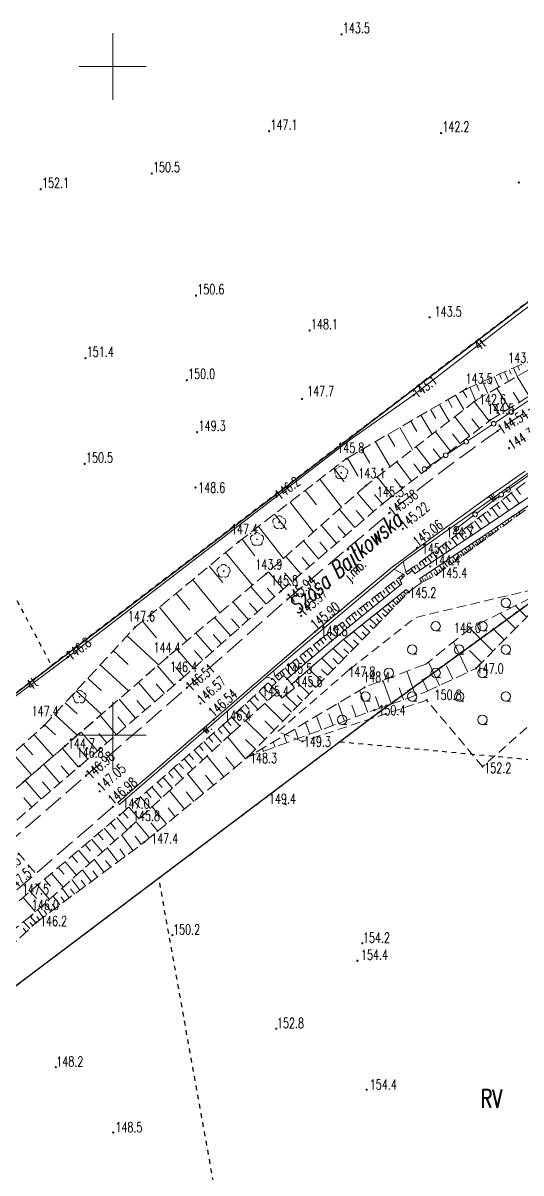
# Model space of a CAD drawing. Header units: metres. Extents: x 7583802 to 7586368, y 5958992 to 5960558.
# Drawn here: x 7585386.6 to 7585461.1, y 5959934.5 to 5960106.5 of the extents above; entities that cross this region are included whole.
import ezdxf
from ezdxf.enums import TextEntityAlignment as Align

# ---------------------------------------------------------------- set-up
doc = ezdxf.new("R2010")
doc.units = ezdxf.units.M
for name, pattern in [('1', [0]), ('2', [3, 2, -1]), ('3_1', [0]), ('3_BUBZ02', [2.45, 1.75, -0.7]), ('3_BUBZ02G', [2.45, 1.75, -0.7]), ('3_BUIB12_02', [0]), ('3_BUIB12_03', [0]), ('3_KTJZ01', [4, 3, -1]), ('3_PTRW02', [0]), ('3_PTTL', [2.1, 1.4, -0.7]), ('4_SUPT_01', [0]), ('GUZ', [1.4, 0.7, -0.7])]:
    doc.linetypes.add(name, pattern=pattern)
doc.layers.get('0').update_dxf_attribs({"color": 250, "linetype": 'CONTINUOUS', "lineweight": 100})
for name, color, linetype, lineweight in [('1000_L_1', 7, '1', 18), ('BUBZ_L_1', 7, '3_BUBZ02', 18), ('BUIB_L_10', 7, '3_BUIB12_02', 18), ('DZIALKI-G_L_0', 7, '1', 25), ('EADOD_T_0', 7, 'CONTINUOUS', 18), ('KONTURY_L_0', 114, '2', 25), ('KONTURY_NR_T_0', 114, 'CONTINUOUS', 25), ('KTJZ_E_T_0', 7, 'CONTINUOUS', 15), ('KTJZ_L_0', 7, '3_KTJZ01', 18), ('KTOK_L_0', 7, 'CONTINUOUS', 18), ('OBOP_T_1', 3, 'CONTINUOUS', 18), ('PTRW_E_T_0', 7, 'CONTINUOUS', 15), ('PTRW_L_1', 7, 'CONTINUOUS', 18), ('PTTL_L_4', 7, '3_PTTL', 18), ('RTPW_T_0', 7, 'CONTINUOUS', 15), ('RTPW_T_1', 7, 'CONTINUOUS', 15), ('SUPT_E_T_0', 30, 'CONTINUOUS', 15), ('SUPT_L_0', 30, '4_SUPT_01', 18), ('SUTT_T_0', 30, 'CONTINUOUS', 18)]:
    doc.layers.add(name, color=color, linetype=linetype, lineweight=lineweight)
doc.styles.get("Standard").update_dxf_attribs({"font": 'Simplex.SHX', "width": 0.75})

# ---------------------------------------------------------------- blocks, each defined once
blk = doc.blocks.new('3_OBOP02_01')
at = {"linetype": 'CONTINUOUS'}
blk.add_circle((0, 0), 0.06, dxfattribs=at)
for centre, start, end in [((-0.48, 0.15), 102.1445, 221.86), ((0, 0.5), 30.1401, 149.8599), ((0.48, 0.15), 318.14, 77.8555), ((-0.29, -0.4), 174.1482, 293.8542), ((0.29, -0.4), 246.1458, 5.8518)]:
    blk.add_arc(centre, 0.5, start, end, dxfattribs=at)
blk = doc.blocks.new('3_PTTL05')
at = {"linetype": 'CONTINUOUS'}
blk.add_line((0, -0.7), (0.7, -0.7), dxfattribs=at)
blk.add_circle((0, 0), 0.7, dxfattribs=at)
blk = doc.blocks.new('3_RTPW02')
at = {"linetype": 'CONTINUOUS'}
blk.add_circle((0, 0), 0.09, dxfattribs=at)
blk = doc.blocks.new('3_RTPW01')
at = {"linetype": 'CONTINUOUS'}
blk.add_circle((0, 0), 0.09, dxfattribs=at)
blk = doc.blocks.new('4_SUPS01_07')
at = {"linetype": 'CONTINUOUS'}
blk.add_circle((0, 0), 0.125, dxfattribs=at)

msp = doc.modelspace()

# ---------------------------------------------------------------- linework, layer by layer
at = {"layer": '1000_L_1', "linetype": '1'}
for p, q in [((7585400, 5960095), (7585400, 5960105)), ((7585395, 5960100), (7585405, 5960100)), ((7585400, 5959995), (7585400, 5960005)), ((7585395, 5960000), (7585405, 5960000))]:
    msp.add_line(p, q, dxfattribs=at)
at = {"layer": 'BUBZ_L_1', "linetype": '3_BUBZ02G'}
for p, q in [((7585456.48, 5960047.1), (7585474.12, 5960058)), ((7585452.91, 5960051.81), (7585461.52, 5960055.61)), ((7585434.94, 5960041.35), (7585452.91, 5960051.81)), ((7585440.39, 5960034.62), (7585456.48, 5960047.1)), ((7585418.84, 5960028.92), (7585434.94, 5960041.35)), ((7585446.67, 5960026.36), (7585462.5, 5960038.41)), ((7585448.45, 5960024), (7585464.11, 5960035.41)), ((7585425.15, 5960021.53), (7585440.39, 5960034.62)), ((7585403.35, 5960016.15), (7585418.84, 5960028.92)), ((7585443.86, 5960024.37), (7585446.67, 5960026.36)), ((7585431.06, 5960014.33), (7585443.47, 5960024.06)), ((7585446.22, 5960022.86), (7585448.45, 5960024)), ((7585410.14, 5960008.28), (7585425.15, 5960021.53)), ((7585420.17, 5959996.7), (7585444.33, 5960021.42)), ((7585454.33, 5960010), (7585467.04, 5960022.76)), ((7585389.7, 5960001.43), (7585403.35, 5960016.15)), ((7585424.29, 5960008.84), (7585431.06, 5960014.33)), ((7585446.94, 5960006.52), (7585454.33, 5960010)), ((7585395.06, 5959995.39), (7585410.14, 5960008.28)), ((7585416.53, 5960001.57), (7585423.93, 5960008.49)), ((7585439.15, 5960003.76), (7585446.94, 5960006.52)), ((7585420.17, 5959996.7), (7585439.15, 5960003.76)), ((7585374.54, 5959987.87), (7585389.7, 5960001.43)), ((7585401.04, 5959988.07), (7585416.53, 5960001.57)), ((7585380.05, 5959982.51), (7585395.06, 5959995.39)), ((7585404.72, 5959984.01), (7585420.17, 5959996.7)), ((7585386, 5959975.23), (7585401.04, 5959988.07)), ((7585388.56, 5959972.01), (7585404.72, 5959984.01)), ((7585373.59, 5959958), (7585388.56, 5959972.01))]:
    msp.add_line(p, q, dxfattribs=at)
at = {"layer": 'BUBZ_L_1', "linetype": '3_BUBZ02'}
for p, q in [((7585462.23, 5960054.66), (7585454.3, 5960050.05)), ((7585462.23, 5960054.66), (7585454.3, 5960050.05)), ((7585454.3, 5960050.05), (7585437.9, 5960037.33)), ((7585454.3, 5960050.05), (7585437.9, 5960037.33)), ((7585473.84, 5960043.42), (7585445.23, 5960024.17)), ((7585474.38, 5960042.5), (7585445.91, 5960023.39)), ((7585437.9, 5960037.33), (7585422.95, 5960024.15)), ((7585437.9, 5960037.33), (7585422.95, 5960024.15)), ((7585444.81, 5960024.62), (7585444.09, 5960024.04)), ((7585445.23, 5960024.17), (7585444.81, 5960024.62)), ((7585422.95, 5960024.15), (7585408.17, 5960011.66)), ((7585422.95, 5960024.15), (7585408.17, 5960011.66)), ((7585443.67, 5960023.82), (7585442.96, 5960023.16)), ((7585442.96, 5960023.16), (7585443.26, 5960022.63)), ((7585443.47, 5960024.06), (7585443.67, 5960023.82)), ((7585444.09, 5960024.04), (7585443.86, 5960024.37)), ((7585445.91, 5960023.39), (7585446.22, 5960022.86)), ((7585443.26, 5960022.63), (7585433.72, 5960014.93)), ((7585443.93, 5960021.77), (7585434.4, 5960014.2)), ((7585444.33, 5960021.42), (7585443.93, 5960021.77)), ((7585467.04, 5960022.76), (7585453.58, 5960016.04)), ((7585453.58, 5960016.04), (7585446.85, 5960010.64)), ((7585433.72, 5960014.93), (7585426.08, 5960008.42)), ((7585434.4, 5960014.2), (7585426.79, 5960007.65)), ((7585408.17, 5960011.66), (7585377.78, 5959985.37)), ((7585408.17, 5960011.66), (7585392.89, 5959998.4)), ((7585446.85, 5960010.64), (7585437.67, 5960007.16)), ((7585424.46, 5960007.9), (7585423.82, 5960007.31)), ((7585423.82, 5960007.31), (7585424.62, 5960006.44)), ((7585423.93, 5960008.49), (7585424.46, 5960007.9)), ((7585424.87, 5960008.22), (7585424.29, 5960008.84)), ((7585425.57, 5960008.93), (7585424.87, 5960008.22)), ((7585426.08, 5960008.42), (7585425.57, 5960008.93)), ((7585426.79, 5960007.65), (7585427.19, 5960007.06)), ((7585424.62, 5960006.44), (7585417.84, 5960000.35)), ((7585424.62, 5960006.44), (7585417.84, 5960000.35)), ((7585437.67, 5960007.16), (7585420.17, 5959996.7)), ((7585425.28, 5960005.56), (7585424.62, 5960006.44)), ((7585427.19, 5960007.06), (7585425.28, 5960005.56)), ((7585417.84, 5960000.35), (7585402.7, 5959986.34)), ((7585417.84, 5960000.35), (7585402.7, 5959986.34)), ((7585392.89, 5959998.4), (7585377.78, 5959985.37)), ((7585402.7, 5959986.34), (7585387.82, 5959973.03)), ((7585402.7, 5959986.34), (7585387.82, 5959973.03)), ((7585387.82, 5959973.03), (7585371.9, 5959960.18)), ((7585387.82, 5959973.03), (7585371.9, 5959960.18))]:
    msp.add_line(p, q, dxfattribs=at)
at = {"layer": 'BUBZ_L_1', "linetype": '3_1'}
for p, q in [((7585457.86, 5960054), (7585458.19, 5960053.25)), ((7585458.61, 5960054.33), (7585459.23, 5960052.92)), ((7585459.31, 5960054.64), (7585459.61, 5960053.97)), ((7585459.98, 5960054.93), (7585460.53, 5960053.67)), ((7585460.61, 5960055.21), (7585460.87, 5960054.61)), ((7585453.42, 5960052.04), (7585454.3, 5960050.05)), ((7585454.41, 5960052.47), (7585454.83, 5960051.54)), ((7585455.35, 5960052.89), (7585456.13, 5960051.12)), ((7585456.24, 5960053.28), (7585456.61, 5960052.44)), ((7585457.07, 5960053.65), (7585457.77, 5960052.07)), ((7585462.32, 5960050.71), (7585460.5, 5960053.66)), ((7585451.29, 5960050.87), (7585452.56, 5960048.7)), ((7585452.38, 5960051.5), (7585452.97, 5960050.49)), ((7585459.36, 5960048.88), (7585457.49, 5960051.9)), ((7585460.85, 5960049.8), (7585459.93, 5960051.29)), ((7585447.55, 5960048.69), (7585448.33, 5960047.35)), ((7585448.88, 5960049.47), (7585450.33, 5960046.97)), ((7585450.13, 5960050.19), (7585450.81, 5960049.03)), ((7585456.33, 5960046.98), (7585454.08, 5960049.88)), ((7585457.85, 5960047.94), (7585456.9, 5960049.48)), ((7585444.59, 5960046.96), (7585445.48, 5960045.43)), ((7585446.12, 5960047.86), (7585447.78, 5960045)), ((7585453.43, 5960044.73), (7585451.18, 5960047.63)), ((7585454.88, 5960045.86), (7585453.75, 5960047.31)), ((7585442.94, 5960046.01), (7585444.86, 5960042.73)), ((7585450.53, 5960042.49), (7585448.28, 5960045.38)), ((7585439.3, 5960043.89), (7585441.49, 5960040.12)), ((7585441.18, 5960044.99), (7585442.21, 5960043.23)), ((7585451.98, 5960043.61), (7585450.86, 5960045.06)), ((7585437.28, 5960042.71), (7585438.46, 5960040.69)), ((7585447.63, 5960040.24), (7585445.39, 5960043.14)), ((7585449.08, 5960041.36), (7585447.96, 5960042.81)), ((7585435.12, 5960041.45), (7585436.7, 5960038.73)), ((7585444.73, 5960037.99), (7585442.49, 5960040.89)), ((7585446.18, 5960039.11), (7585445.06, 5960040.56)), ((7585430.97, 5960038.28), (7585434.21, 5960034.08)), ((7585433.07, 5960039.91), (7585434.64, 5960037.87)), ((7585441.84, 5960035.74), (7585439.59, 5960038.64)), ((7585443.29, 5960036.87), (7585442.16, 5960038.32)), ((7585428.8, 5960036.61), (7585430.47, 5960034.43)), ((7585460.42, 5960036.83), (7585461.04, 5960036.02)), ((7585426.55, 5960034.87), (7585430.02, 5960030.38)), ((7585439, 5960033.42), (7585436.61, 5960036.2)), ((7585440.39, 5960034.62), (7585439.19, 5960036.01)), ((7585458.14, 5960035.09), (7585459.26, 5960033.61)), ((7585458.88, 5960035.65), (7585459.46, 5960034.89)), ((7585459.64, 5960036.23), (7585460.83, 5960034.67)), ((7585436.23, 5960031.05), (7585433.88, 5960033.79)), ((7585437.61, 5960032.23), (7585436.43, 5960033.61)), ((7585456.05, 5960033.5), (7585456.56, 5960032.82)), ((7585456.72, 5960034.01), (7585457.79, 5960032.62)), ((7585457.42, 5960034.54), (7585457.97, 5960033.83)), ((7585460.95, 5960033.11), (7585460.76, 5960033.36)), ((7585424.23, 5960033.08), (7585426.02, 5960030.76)), ((7585433.5, 5960028.7), (7585431.18, 5960031.41)), ((7585453.52, 5960031.58), (7585453.98, 5960030.97)), ((7585454.13, 5960032.04), (7585455.07, 5960030.79)), ((7585454.75, 5960032.51), (7585455.24, 5960031.87)), ((7585455.39, 5960033), (7585456.39, 5960031.68)), ((7585458.52, 5960031.34), (7585458.27, 5960031.69)), ((7585458.93, 5960031.63), (7585458.81, 5960031.8)), ((7585459.33, 5960031.93), (7585459.1, 5960032.24)), ((7585459.73, 5960032.22), (7585459.63, 5960032.37)), ((7585460.14, 5960032.52), (7585459.93, 5960032.8)), ((7585460.54, 5960032.81), (7585460.44, 5960032.95)), ((7585421.83, 5960031.23), (7585425.53, 5960026.43)), ((7585434.86, 5960029.87), (7585433.69, 5960031.23)), ((7585451.27, 5960029.86), (7585451.68, 5960029.33)), ((7585451.81, 5960030.27), (7585452.66, 5960029.17)), ((7585452.37, 5960030.7), (7585452.8, 5960030.13)), ((7585452.94, 5960031.13), (7585453.83, 5960029.96)), ((7585455.62, 5960029.22), (7585455.28, 5960029.68)), ((7585456.06, 5960029.55), (7585455.74, 5960029.99)), ((7585456.28, 5960029.7), (7585456.12, 5960029.92)), ((7585456.49, 5960029.86), (7585456.18, 5960030.29)), ((7585456.7, 5960030.01), (7585456.55, 5960030.22)), ((7585456.91, 5960030.16), (7585456.61, 5960030.57)), ((7585457.31, 5960030.46), (7585457.17, 5960030.65)), ((7585457.71, 5960030.75), (7585457.44, 5960031.13)), ((7585458.12, 5960031.04), (7585457.99, 5960031.23)), ((7585419.35, 5960029.31), (7585421.26, 5960026.83)), ((7585430.81, 5960026.39), (7585428.52, 5960029.06)), ((7585432.15, 5960027.54), (7585431, 5960028.89)), ((7585448.8, 5960027.98), (7585449.51, 5960027.05)), ((7585449.27, 5960028.34), (7585449.63, 5960027.86)), ((7585449.75, 5960028.7), (7585450.5, 5960027.72)), ((7585450.24, 5960029.08), (7585450.63, 5960028.57)), ((7585450.75, 5960029.47), (7585451.55, 5960028.42)), ((7585453.11, 5960027.4), (7585452.71, 5960027.95)), ((7585453.65, 5960027.79), (7585453.26, 5960028.32)), ((7585453.91, 5960027.98), (7585453.72, 5960028.24)), ((7585454.17, 5960028.17), (7585453.8, 5960028.68)), ((7585454.42, 5960028.35), (7585454.24, 5960028.61)), ((7585454.67, 5960028.53), (7585454.31, 5960029.03)), ((7585454.91, 5960028.71), (7585454.74, 5960028.95)), ((7585455.15, 5960028.88), (7585454.81, 5960029.36)), ((7585455.39, 5960029.05), (7585455.22, 5960029.29)), ((7585455.84, 5960029.39), (7585455.68, 5960029.61)), ((7585416.89, 5960027.32), (7585420.92, 5960022.43)), ((7585428.15, 5960024.11), (7585425.89, 5960026.74)), ((7585429.47, 5960025.24), (7585428.34, 5960026.57)), ((7585446.66, 5960026.36), (7585446.96, 5960025.94)), ((7585447.07, 5960026.66), (7585447.7, 5960025.83)), ((7585447.48, 5960026.98), (7585447.81, 5960026.55)), ((7585447.91, 5960027.3), (7585448.58, 5960026.42)), ((7585448.35, 5960027.64), (7585448.69, 5960027.19)), ((7585450.73, 5960025.66), (7585450.26, 5960026.31)), ((7585451.36, 5960026.12), (7585450.91, 5960026.74)), ((7585451.67, 5960026.34), (7585451.44, 5960026.65)), ((7585451.97, 5960026.56), (7585451.53, 5960027.16)), ((7585452.26, 5960026.78), (7585452.05, 5960027.07)), ((7585452.55, 5960026.99), (7585452.13, 5960027.56)), ((7585452.83, 5960027.19), (7585452.63, 5960027.48)), ((7585453.38, 5960027.59), (7585453.19, 5960027.87)), ((7585414.44, 5960025.29), (7585416.46, 5960022.83)), ((7585444.27, 5960024.66), (7585444.38, 5960024.51)), ((7585444.68, 5960024.95), (7585445.22, 5960024.18)), ((7585445.06, 5960025.22), (7585445.34, 5960024.82)), ((7585445.45, 5960025.5), (7585446.02, 5960024.7)), ((7585445.85, 5960025.78), (7585446.14, 5960025.38)), ((7585446.26, 5960026.07), (7585446.83, 5960025.25)), ((7585448.69, 5960024.18), (7585448.17, 5960024.9)), ((7585449.05, 5960024.44), (7585448.79, 5960024.79)), ((7585449.4, 5960024.69), (7585448.89, 5960025.39)), ((7585449.74, 5960024.94), (7585449.49, 5960025.28)), ((7585450.08, 5960025.19), (7585449.59, 5960025.86)), ((7585450.41, 5960025.43), (7585450.17, 5960025.76)), ((7585451.05, 5960025.89), (7585450.82, 5960026.21)), ((7585411.97, 5960023.25), (7585416.04, 5960018.31)), ((7585425.52, 5960021.85), (7585423.29, 5960024.45)), ((7585426.83, 5960022.97), (7585425.71, 5960024.28)), ((7585442.01, 5960022.91), (7585442.32, 5960022.52)), ((7585442.41, 5960023.23), (7585443.02, 5960022.44)), ((7585442.8, 5960023.53), (7585442.92, 5960023.38)), ((7585443.19, 5960023.84), (7585443.4, 5960023.57)), ((7585443.86, 5960024.37), (7585444.09, 5960024.04)), ((7585446.25, 5960022.88), (7585446.11, 5960023.15)), ((7585446.54, 5960023.03), (7585446.24, 5960023.61)), ((7585446.86, 5960023.19), (7585446.7, 5960023.5)), ((7585447.19, 5960023.36), (7585446.85, 5960024.02)), ((7585447.54, 5960023.54), (7585447.36, 5960023.89)), ((7585447.92, 5960023.73), (7585447.54, 5960024.48)), ((7585448.32, 5960023.93), (7585448.12, 5960024.33)), ((7585409.48, 5960021.2), (7585411.53, 5960018.72)), ((7585422.94, 5960019.58), (7585420.64, 5960022.19)), ((7585424.24, 5960020.72), (7585423.09, 5960022.01)), ((7585439.98, 5960021.33), (7585440.63, 5960020.51)), ((7585440.4, 5960021.65), (7585440.71, 5960021.24)), ((7585440.8, 5960021.97), (7585441.44, 5960021.16)), ((7585441.21, 5960022.29), (7585441.52, 5960021.88)), ((7585441.61, 5960022.6), (7585442.24, 5960021.8)), ((7585443.95, 5960021.03), (7585443.52, 5960021.45)), ((7585444.14, 5960021.23), (7585443.94, 5960021.43)), ((7585420.32, 5960017.26), (7585417.96, 5960019.93)), ((7585421.64, 5960018.43), (7585420.47, 5960019.75)), ((7585437.46, 5960019.35), (7585438.13, 5960018.49)), ((7585437.89, 5960019.68), (7585438.22, 5960019.26)), ((7585438.31, 5960020.02), (7585438.98, 5960019.17)), ((7585438.74, 5960020.35), (7585439.06, 5960019.93)), ((7585439.15, 5960020.68), (7585439.81, 5960019.84)), ((7585439.57, 5960021), (7585439.9, 5960020.59)), ((7585441.86, 5960018.9), (7585441.17, 5960019.58)), ((7585442.18, 5960019.22), (7585441.86, 5960019.54)), ((7585442.48, 5960019.53), (7585441.87, 5960020.13)), ((7585442.77, 5960019.82), (7585442.48, 5960020.1)), ((7585443.03, 5960020.09), (7585442.49, 5960020.63)), ((7585443.28, 5960020.35), (7585443.03, 5960020.6)), ((7585443.52, 5960020.59), (7585443.04, 5960021.06)), ((7585443.74, 5960020.82), (7585443.51, 5960021.04)), ((7585461.97, 5960017.67), (7585460.27, 5960019.36)), ((7585406.98, 5960019.14), (7585411.1, 5960014.14)), ((7585435.27, 5960017.63), (7585435.62, 5960017.19)), ((7585435.71, 5960017.98), (7585436.41, 5960017.1)), ((7585436.16, 5960018.32), (7585436.5, 5960017.89)), ((7585436.59, 5960018.67), (7585437.27, 5960017.8)), ((7585437.03, 5960019.01), (7585437.37, 5960018.58)), ((7585440.37, 5960017.37), (7585439.48, 5960018.24)), ((7585440.78, 5960017.79), (7585440.36, 5960018.2)), ((7585441.16, 5960018.18), (7585440.38, 5960018.95)), ((7585441.52, 5960018.55), (7585441.15, 5960018.91)), ((7585460.27, 5960015.97), (7585457.99, 5960018.24)), ((7585404.46, 5960017.07), (7585406.54, 5960014.55)), ((7585417.63, 5960014.89), (7585415.22, 5960017.62)), ((7585418.98, 5960016.08), (7585417.79, 5960017.43)), ((7585433.46, 5960016.21), (7585433.82, 5960015.76)), ((7585433.92, 5960016.57), (7585434.63, 5960015.66)), ((7585434.37, 5960016.93), (7585434.73, 5960016.48)), ((7585434.82, 5960017.28), (7585435.52, 5960016.39)), ((7585438.46, 5960015.42), (7585437.33, 5960016.53)), ((7585438.98, 5960015.95), (7585438.45, 5960016.47)), ((7585439.48, 5960016.45), (7585438.47, 5960017.43)), ((7585439.94, 5960016.92), (7585439.46, 5960017.39)), ((7585456.89, 5960012.57), (7585453.48, 5960015.96)), ((7585458.58, 5960014.27), (7585456.88, 5960015.96)), ((7585402.16, 5960014.86), (7585406.85, 5960010.51)), ((7585414.89, 5960012.47), (7585412.43, 5960015.26)), ((7585416.27, 5960013.69), (7585415.05, 5960015.07)), ((7585431.07, 5960014.33), (7585431.57, 5960013.69)), ((7585431.56, 5960014.73), (7585431.95, 5960014.24)), ((7585432.05, 5960015.11), (7585432.81, 5960014.15)), ((7585432.53, 5960015.49), (7585432.9, 5960015.02)), ((7585433, 5960015.85), (7585433.72, 5960014.93)), ((7585436.03, 5960012.92), (7585434.58, 5960014.34)), ((7585436.69, 5960013.61), (7585436.01, 5960014.27)), ((7585437.32, 5960014.25), (7585436.04, 5960015.5)), ((7585437.91, 5960014.85), (7585437.31, 5960015.44)), ((7585400.1, 5960012.64), (7585402.32, 5960010.58)), ((7585412.09, 5960010), (7585409.57, 5960012.85)), ((7585413.5, 5960011.24), (7585412.25, 5960012.65)), ((7585429.03, 5960012.69), (7585429.87, 5960011.65)), ((7585429.55, 5960013.11), (7585429.96, 5960012.59)), ((7585430.06, 5960013.52), (7585430.88, 5960012.51)), ((7585430.57, 5960013.93), (7585430.97, 5960013.43)), ((7585434.58, 5960011.44), (7585432.99, 5960012.99)), ((7585435.32, 5960012.2), (7585434.56, 5960012.94)), ((7585453.14, 5960009.44), (7585451.01, 5960013.98)), ((7585455.19, 5960010.87), (7585453.4, 5960012.66)), ((7585426.9, 5960010.96), (7585427.78, 5960009.87)), ((7585427.44, 5960011.4), (7585427.88, 5960010.86)), ((7585427.98, 5960011.83), (7585428.84, 5960010.77)), ((7585428.51, 5960012.26), (7585428.93, 5960011.74)), ((7585432.99, 5960009.82), (7585431.27, 5960011.51)), ((7585433.8, 5960010.65), (7585432.98, 5960011.46)), ((7585448.88, 5960007.43), (7585447.23, 5960010.94)), ((7585398.14, 5960010.53), (7585402.35, 5960006.63)), ((7585409.21, 5960007.49), (7585406.72, 5960010.4)), ((7585410.66, 5960008.74), (7585409.39, 5960010.18)), ((7585424.62, 5960009.11), (7585424.87, 5960008.79)), ((7585424.93, 5960009.36), (7585425.41, 5960008.77)), ((7585425.23, 5960009.6), (7585425.68, 5960009.04)), ((7585425.79, 5960010.06), (7585426.69, 5960008.94)), ((7585426.35, 5960010.51), (7585426.79, 5960009.96)), ((7585431.27, 5960008.06), (7585429.4, 5960009.89)), ((7585432.15, 5960008.96), (7585431.25, 5960009.84)), ((7585445.3, 5960005.94), (7585444.02, 5960009.57)), ((7585450.87, 5960008.37), (7585449.94, 5960010.37)), ((7585396.29, 5960008.54), (7585398.29, 5960006.69)), ((7585406.3, 5960005), (7585403.83, 5960007.89)), ((7585407.75, 5960006.24), (7585406.51, 5960007.69)), ((7585423.26, 5960007.86), (7585424.61, 5960006.43)), ((7585429.4, 5960006.14), (7585427.36, 5960008.14)), ((7585430.36, 5960007.12), (7585429.38, 5960008.08)), ((7585441.7, 5960004.66), (7585440.44, 5960008.21)), ((7585447.13, 5960006.61), (7585446.3, 5960008.36)), ((7585394.54, 5960006.65), (7585398.32, 5960003.14)), ((7585421.15, 5960005.89), (7585421.8, 5960005.19)), ((7585421.84, 5960006.54), (7585423.16, 5960005.13)), ((7585422.55, 5960007.2), (7585423.22, 5960006.49)), ((7585427.6, 5960004.3), (7585425.85, 5960006.01)), ((7585428.4, 5960005.12), (7585427.58, 5960005.92)), ((7585438.17, 5960003.4), (7585436.94, 5960006.72)), ((7585439.92, 5960004.03), (7585439.3, 5960005.79)), ((7585443.49, 5960005.3), (7585442.86, 5960007.09)), ((7585392.88, 5960004.85), (7585394.67, 5960003.19)), ((7585403.41, 5960002.53), (7585400.96, 5960005.4)), ((7585404.86, 5960003.76), (7585403.62, 5960005.2)), ((7585419.1, 5960003.97), (7585420.36, 5960002.62)), ((7585419.77, 5960004.6), (7585420.41, 5960003.92)), ((7585420.46, 5960005.24), (7585421.75, 5960003.86)), ((7585425.47, 5960002.12), (7585422.76, 5960004.77)), ((7585426.75, 5960003.43), (7585425.44, 5960004.71)), ((7585434.7, 5960002.11), (7585433.71, 5960004.79)), ((7585436.44, 5960002.75), (7585435.79, 5960004.49)), ((7585391.3, 5960003.16), (7585394.7, 5960000.01)), ((7585400.55, 5960000.08), (7585398.11, 5960002.93)), ((7585401.98, 5960001.3), (7585400.76, 5960002.73)), ((7585417.76, 5960002.72), (7585419, 5960001.39)), ((7585418.43, 5960003.34), (7585419.05, 5960002.67)), ((7585422.77, 5959999.36), (7585419.89, 5960002.19)), ((7585431.23, 5960000.82), (7585430.47, 5960002.86)), ((7585432.97, 5960001.46), (7585432.32, 5960003.2)), ((7585389.81, 5960001.55), (7585391.42, 5960000.05)), ((7585397.7, 5959997.65), (7585395.28, 5960000.48)), ((7585415.76, 5960000.9), (7585416.36, 5960000.22)), ((7585416.45, 5960001.5), (7585417.62, 5960000.15)), ((7585417.1, 5960002.11), (7585417.72, 5960001.45)), ((7585424.14, 5960000.76), (7585422.74, 5960002.13)), ((7585427.76, 5959999.52), (7585427.24, 5960000.93)), ((7585429.5, 5960000.17), (7585428.86, 5960001.89)), ((7585388.21, 5960000.1), (7585391.09, 5959996.88)), ((7585399.12, 5959998.86), (7585397.91, 5960000.28)), ((7585413.65, 5959999.06), (7585414.9, 5959997.63)), ((7585414.36, 5959999.68), (7585414.98, 5959998.98)), ((7585415.07, 5960000.3), (7585416.28, 5959998.91)), ((7585419.88, 5959996.46), (7585417.18, 5959999.74)), ((7585421.36, 5959997.92), (7585419.87, 5959999.38)), ((7585424.29, 5959998.23), (7585424.01, 5959999)), ((7585426.03, 5959998.88), (7585425.63, 5959999.96)), ((7585385.03, 5959997.26), (7585387.86, 5959994.09)), ((7585386.62, 5959998.67), (7585388.04, 5959997.08)), ((7585394.88, 5959995.23), (7585392.47, 5959998.04)), ((7585396.29, 5959996.44), (7585395.08, 5959997.85)), ((7585411.43, 5959997.13), (7585412.09, 5959996.38)), ((7585412.18, 5959997.78), (7585413.47, 5959996.31)), ((7585412.92, 5959998.42), (7585413.55, 5959997.7)), ((7585420.82, 5959996.94), (7585420.78, 5959997.06)), ((7585422.56, 5959997.59), (7585422.39, 5959998.03)), ((7585392.08, 5959992.83), (7585389.68, 5959995.63)), ((7585393.48, 5959994.03), (7585392.27, 5959995.43)), ((7585409.9, 5959995.79), (7585410.57, 5959995.02)), ((7585410.67, 5959996.47), (7585412, 5959994.94)), ((7585416.64, 5959993.8), (7585414.11, 5959996.89)), ((7585418.24, 5959995.11), (7585416.93, 5959996.7)), ((7585407.51, 5959993.71), (7585408.92, 5959992.1)), ((7585408.32, 5959994.42), (7585409.02, 5959993.62)), ((7585409.12, 5959995.11), (7585410.48, 5959993.54)), ((7585413.6, 5959991.3), (7585411.21, 5959994.21)), ((7585415.1, 5959992.53), (7585413.87, 5959994.03)), ((7585389.28, 5959990.43), (7585386.88, 5959993.22)), ((7585390.68, 5959991.63), (7585389.48, 5959993.03)), ((7585405.86, 5959992.27), (7585407.31, 5959990.61)), ((7585406.69, 5959993), (7585407.41, 5959992.18)), ((7585387.88, 5959989.23), (7585386.69, 5959990.63)), ((7585404.16, 5959990.79), (7585405.66, 5959989.07)), ((7585405.02, 5959991.54), (7585405.75, 5959990.69)), ((7585410.73, 5959988.95), (7585408.48, 5959991.69)), ((7585412.14, 5959990.11), (7585410.98, 5959991.52)), ((7585401.51, 5959988.48), (7585402.29, 5959987.58)), ((7585402.41, 5959989.26), (7585403.95, 5959987.49)), ((7585403.29, 5959990.03), (7585404.05, 5959989.16)), ((7585408.03, 5959986.73), (7585405.91, 5959989.31)), ((7585409.36, 5959987.82), (7585408.27, 5959989.15)), ((7585399.67, 5959986.9), (7585400.46, 5959985.97)), ((7585400.6, 5959987.69), (7585402.16, 5959985.86)), ((7585405.49, 5959984.64), (7585403.49, 5959987.07)), ((7585406.74, 5959985.67), (7585405.71, 5959986.92)), ((7585397.78, 5959985.29), (7585398.59, 5959984.34)), ((7585398.73, 5959986.1), (7585400.33, 5959984.22)), ((7585403.03, 5959982.76), (7585401.3, 5959985.09)), ((7585395.85, 5959983.64), (7585396.68, 5959982.67)), ((7585396.82, 5959984.47), (7585398.46, 5959982.55)), ((7585404.25, 5959983.66), (7585403.35, 5959984.89)), ((7585393.87, 5959981.95), (7585394.72, 5959980.96)), ((7585394.87, 5959982.8), (7585396.55, 5959980.84)), ((7585400.75, 5959981.07), (7585399.18, 5959983.19)), ((7585401.87, 5959981.89), (7585401.04, 5959983)), ((7585391.85, 5959980.22), (7585392.72, 5959979.21)), ((7585392.87, 5959981.09), (7585394.59, 5959979.08)), ((7585396.79, 5959978.12), (7585395.48, 5959979.88)), ((7585398.68, 5959979.52), (7585397.24, 5959981.46)), ((7585399.69, 5959980.28), (7585398.94, 5959981.29)), ((7585389.78, 5959978.46), (7585390.67, 5959977.42)), ((7585390.82, 5959979.35), (7585392.58, 5959977.29)), ((7585395.07, 5959976.84), (7585393.88, 5959978.45)), ((7585395.91, 5959977.47), (7585395.28, 5959978.31)), ((7585397.71, 5959978.81), (7585397.03, 5959979.73)), ((7585387.66, 5959976.65), (7585388.57, 5959975.58)), ((7585388.73, 5959977.56), (7585390.53, 5959975.45)), ((7585393.5, 5959975.68), (7585392.41, 5959977.14)), ((7585394.27, 5959976.25), (7585393.7, 5959977.01)), ((7585386.58, 5959975.73), (7585388.42, 5959973.57)), ((7585390.77, 5959973.65), (7585389.87, 5959974.86)), ((7585391.41, 5959974.12), (7585390.93, 5959974.76)), ((7585392.07, 5959974.62), (7585391.08, 5959975.95)), ((7585392.77, 5959975.14), (7585392.25, 5959975.83)), ((7585389.59, 5959972.77), (7585388.77, 5959973.88)), ((7585390.16, 5959973.2), (7585389.73, 5959973.78)), ((7585387.57, 5959971.08), (7585386.64, 5959972.08)), ((7585388.05, 5959971.53), (7585387.6, 5959972.01)), ((7585388.51, 5959971.96), (7585387.65, 5959972.89)), ((7585389.03, 5959972.36), (7585388.64, 5959972.89)), ((7585387.07, 5959970.62), (7585386.59, 5959971.13))]:
    msp.add_line(p, q, dxfattribs=at)
for p in [(7585444.33, 5960021.42), (7585424.29, 5960008.84)]:
    msp.add_point(p, dxfattribs=at)
at = {"layer": 'BUIB_L_10', "linetype": '3_BUIB12_03'}
for p, q in [((7585445.23, 5960024.17), (7585473.84, 5960043.42)), ((7585474.38, 5960042.5), (7585445.91, 5960023.39)), ((7585442.11, 5960024.83), (7585443.48, 5960025.96)), ((7585443.47, 5960024.06), (7585442.11, 5960024.83)), ((7585443.48, 5960025.96), (7585443.86, 5960024.37)), ((7585444.09, 5960024.04), (7585444.81, 5960024.62)), ((7585444.81, 5960024.62), (7585445.23, 5960024.17)), ((7585442.96, 5960023.16), (7585443.67, 5960023.82)), ((7585443.26, 5960022.63), (7585442.96, 5960023.16)), ((7585443.67, 5960023.82), (7585443.47, 5960024.06)), ((7585443.86, 5960024.37), (7585444.09, 5960024.04)), ((7585446.22, 5960022.86), (7585444.33, 5960021.42)), ((7585445.91, 5960023.39), (7585446.22, 5960022.86)), ((7585433.72, 5960014.93), (7585443.26, 5960022.63)), ((7585443.93, 5960021.77), (7585434.4, 5960014.2)), ((7585444.33, 5960021.42), (7585443.93, 5960021.77)), ((7585426.08, 5960008.42), (7585433.72, 5960014.93)), ((7585434.4, 5960014.2), (7585426.79, 5960007.65)), ((7585422.95, 5960008.7), (7585424.05, 5960009.62)), ((7585424.05, 5960009.62), (7585424.29, 5960008.84)), ((7585423.93, 5960008.49), (7585422.95, 5960008.7)), ((7585423.82, 5960007.31), (7585424.46, 5960007.9)), ((7585424.62, 5960006.44), (7585423.82, 5960007.31)), ((7585424.46, 5960007.9), (7585423.93, 5960008.49)), ((7585424.29, 5960008.84), (7585424.87, 5960008.22)), ((7585424.87, 5960008.22), (7585425.57, 5960008.93)), ((7585425.57, 5960008.93), (7585426.08, 5960008.42)), ((7585426.08, 5960008.42), (7585426.79, 5960007.65)), ((7585426.79, 5960007.65), (7585426.08, 5960008.42)), ((7585426.79, 5960007.65), (7585427.19, 5960007.06)), ((7585425.28, 5960005.56), (7585424.62, 5960006.44)), ((7585427.19, 5960007.06), (7585425.28, 5960005.56))]:
    msp.add_line(p, q, dxfattribs=at)
at = {"layer": 'DZIALKI-G_L_0', "linetype": '1'}
for p, q in [((7585326.8, 5959961.53), (7585480.46, 5960078.8)), ((7585438.64, 5960002.55), (7585468.76, 5960024.41)), ((7585349.78, 5959935.66), (7585438.64, 5960002.55))]:
    msp.add_line(p, q, dxfattribs=at)
at = {"layer": 'KONTURY_L_0', "linetype": 'GUZ'}
for p, q in [((7585480.46, 5960078.8), (7585390.85, 5960010.42)), ((7585375.1, 5960039.89), (7585390.85, 5960010.42)), ((7585466.2, 5960022.55), (7585438.64, 5960002.55)), ((7585326.8, 5959961.53), (7585390.85, 5960010.42)), ((7585433.91, 5959998.99), (7585438.64, 5960002.55)), ((7585406.9, 5959978.65), (7585433.91, 5959998.99)), ((7585462.56, 5959996.31), (7585433.91, 5959998.99)), ((7585349.78, 5959935.66), (7585406.9, 5959978.65)), ((7585419.53, 5959908.36), (7585406.9, 5959978.65))]:
    msp.add_line(p, q, dxfattribs=at)
at = {"layer": 'KTJZ_L_0', "linetype": '3_KTJZ01'}
for p, q in [((7585426.12, 5960020.29), (7585441.37, 5960033.22)), ((7585441.86, 5960025.16), (7585430.3, 5960015.49)), ((7585411.09, 5960007.09), (7585426.12, 5960020.29)), ((7585430.3, 5960015.49), (7585415.11, 5960002.35)), ((7585395.99, 5959993.94), (7585411.09, 5960007.09)), ((7585415.11, 5960002.35), (7585400.03, 5959989.29)), ((7585380.9, 5959980.87), (7585395.99, 5959993.94)), ((7585400.03, 5959989.29), (7585384.86, 5959976.18))]:
    msp.add_line(p, q, dxfattribs=at)
for centre, radius, start, end in [((7585571.53, 5959881.59), 199.63, 118.9063, 124.809), ((7585588.68, 5959855.56), 230.78, 124.6171, 129.664), ((7585887.45, 5959429.57), 743.83, 124.91587, 126.8016)]:
    msp.add_arc(centre, radius, start, end, dxfattribs=at)
at = {"layer": 'KTOK_L_0'}
for p, q in [((7585459.78, 5960048.42), (7585463.37, 5960050.8)), ((7585457.29, 5960046.77), (7585459.43, 5960048.19)), ((7585453.11, 5960044.03), (7585456.71, 5960046.39)), ((7585450.03, 5960042.01), (7585452.68, 5960043.75)), ((7585446.95, 5960039.99), (7585449.6, 5960041.73)), ((7585459.23, 5960036.76), (7585462.75, 5960039.23)), ((7585458.42, 5960036.19), (7585459.12, 5960036.68)), ((7585454.43, 5960033.18), (7585457.85, 5960035.78)), ((7585451.69, 5960031.1), (7585454.04, 5960032.89))]:
    msp.add_line(p, q, dxfattribs=at)
for centre in [(7585459.61, 5960048.31), (7585457, 5960046.58), (7585457, 5960046.58), (7585452.9, 5960043.89), (7585449.82, 5960041.87), (7585446.66, 5960039.8), (7585459.17, 5960036.72), (7585458.13, 5960035.99), (7585458.13, 5960035.99), (7585454.23, 5960033.03), (7585451.41, 5960030.89)]:
    msp.add_circle(centre, 0.35, dxfattribs=at)
at = {"layer": 'PTRW_L_1', "linetype": '3_PTRW02'}
for p, q in [((7585443.48, 5960025.96), (7585472.61, 5960046.56)), ((7585441.86, 5960025.16), (7585430.3, 5960015.49)), ((7585430.47, 5960015.08), (7585442.11, 5960024.83)), ((7585442.11, 5960024.83), (7585443.48, 5960025.96)), ((7585430.3, 5960015.49), (7585415.11, 5960002.35)), ((7585424.05, 5960009.62), (7585430.47, 5960015.08)), ((7585422.95, 5960008.7), (7585424.05, 5960009.62)), ((7585415.83, 5960002.45), (7585422.95, 5960008.7)), ((7585415.11, 5960002.35), (7585400.76, 5959989.93)), ((7585401.01, 5959989.63), (7585415.83, 5960002.45)), ((7585400.76, 5959989.93), (7585401.01, 5959989.63))]:
    msp.add_line(p, q, dxfattribs=at)
msp.add_arc((7585887.45, 5959429.57), 743.83, 124.91587, 126.8016, dxfattribs=at)
at = {"layer": 'PTTL_L_4', "linetype": '3_PTTL'}
for p, q in [((7585445.38, 5960017.63), (7585467.04, 5960022.76)), ((7585435.46, 5960009.86), (7585445.38, 5960017.63)), ((7585477.75, 5960014.98), (7585455.32, 5959995.31)), ((7585424.72, 5960000.54), (7585435.46, 5960009.86)), ((7585446.98, 5960005.24), (7585428.4, 5959999.08)), ((7585455.32, 5959995.31), (7585446.98, 5960005.24)), ((7585428.4, 5959999.08), (7585424.72, 5960000.54))]:
    msp.add_line(p, q, dxfattribs=at)
at = {"layer": 'SUPT_L_0', "linetype": '4_SUPT_01'}
for p, q in [((7585460.58, 5960062.86), (7585474.39, 5960073.25)), ((7585445.06, 5960050.88), (7585460.58, 5960062.86)), ((7585435.58, 5960044.23), (7585445.06, 5960050.88)), ((7585424.52, 5960035.71), (7585435.58, 5960044.23)), ((7585409.33, 5960024.02), (7585424.52, 5960035.71)), ((7585393.26, 5960011.69), (7585409.33, 5960024.02)), ((7585379.25, 5960001.24), (7585393.26, 5960011.69))]:
    msp.add_line(p, q, dxfattribs=at)

# ---------------------------------------------------------------- block references
at = {"layer": 'OBOP_T_1'}
for p in [(7585434.19, 5960039.26), (7585424.92, 5960031.83), (7585421.59, 5960029.3), (7585416.59, 5960024.53), (7585395.02, 5960005.73)]:
    msp.add_blockref('3_OBOP02_01', p, dxfattribs=at)
at = {"layer": 'PTTL_L_4'}
for p in [(7585458.82, 5960019.81), (7585448.32, 5960016.31), (7585455.32, 5960016.31), (7585444.82, 5960012.81), (7585451.82, 5960012.81), (7585458.82, 5960012.81), (7585441.32, 5960009.31), (7585448.32, 5960009.31), (7585455.32, 5960009.31), (7585437.82, 5960005.81), (7585444.82, 5960005.81), (7585451.82, 5960005.81), (7585458.82, 5960005.81), (7585434.32, 5960002.31), (7585455.32, 5960002.31)]:
    msp.add_blockref('3_PTTL05', p, dxfattribs=at)
at = {"layer": 'RTPW_T_0'}
for p in [(7585434.23, 5960104.8), (7585423.41, 5960090.33), (7585449.13, 5960090.05), (7585405.83, 5960084), (7585389.22, 5960081.64), (7585460.76, 5960082.64), (7585412.45, 5960065.74), (7585447.41, 5960062.48), (7585429.46, 5960060.52), (7585395.91, 5960056.39), (7585411.08, 5960053.08), (7585428.32, 5960050.28), (7585452.91, 5960051.81), (7585454.3, 5960050.05), (7585456.48, 5960047.1), (7585412.64, 5960045.31), (7585395.8, 5960040.57), (7585434.94, 5960041.35), (7585412.39, 5960037.03), (7585437.9, 5960037.33), (7585440.39, 5960034.62), (7585451.41, 5960030.89), (7585418.84, 5960028.92), (7585446.67, 5960026.36), (7585447.52, 5960025.22), (7585422.95, 5960024.15), (7585448.45, 5960024), (7585425.15, 5960021.53), (7585444.33, 5960021.42), (7585403.35, 5960016.15), (7585453.58, 5960016.04), (7585431.06, 5960014.33), (7585408.17, 5960011.66), (7585435.46, 5960009.86), (7585454.33, 5960010), (7585410.14, 5960008.28), (7585426.08, 5960008.42), (7585426.79, 5960007.65), (7585424.62, 5960006.44), (7585437.67, 5960007.16), (7585446.98, 5960005.24), (7585439.15, 5960003.76), (7585389.7, 5960001.43), (7585416.53, 5960001.57), (7585428.4, 5959999.08), (7585392.89, 5959998.4), (7585395.06, 5959995.39), (7585420.17, 5959996.7), (7585455.32, 5959995.31), (7585425.87, 5959989.68), (7585401.04, 5959988.07), (7585402.7, 5959986.34), (7585404.72, 5959984.01), (7585387.82, 5959973.03), (7585388.56, 5959972.01), (7585408.93, 5959970.1), (7585437.34, 5959968.88), (7585436.61, 5959966.28), (7585424.47, 5959956.12), (7585391.46, 5959950.36), (7585437.99, 5959947), (7585400.05, 5959940.59)]:
    msp.add_blockref('3_RTPW01', p, dxfattribs=at)
at = {"layer": 'RTPW_T_1'}
for p in [(7585457.57, 5960045.49), (7585459.33, 5960042.92), (7585441.37, 5960033.22), (7585443.4, 5960030.86), (7585445.53, 5960028.01), (7585426.12, 5960020.29), (7585428.2, 5960017.85), (7585430.3, 5960015.49), (7585411.09, 5960007.09), (7585413.11, 5960004.74), (7585415.11, 5960002.35), (7585395.99, 5959993.94), (7585398.05, 5959991.62), (7585400.03, 5959989.29)]:
    msp.add_blockref('3_RTPW02', p, dxfattribs=at)
at = {"layer": 'SUTT_T_0'}
for p in [(7585445.06, 5960050.88), (7585424.52, 5960035.71), (7585393.26, 5960011.69)]:
    msp.add_blockref('4_SUPS01_07', p, dxfattribs=at)

# ---------------------------------------------------------------- texts
at = {"layer": 'EADOD_T_0', "oblique": 15, "width": 0.7}
msp.add_text('Szosa Bajtkowska', height=2.5, rotation=40.9325, dxfattribs=at).set_placement((7585434.98, 5960025.52), align=Align.MIDDLE)
at = {"layer": 'KONTURY_NR_T_0', "width": 0.7}
msp.add_text('RV', height=2.75, dxfattribs=at).set_placement((7585455.04, 5959947.05), align=Align.TOP_LEFT)
at = {"layer": 'KTJZ_E_T_0', "width": 0.7}
msp.add_text('j.mb.', height=1.5, rotation=42.9002, dxfattribs=at).set_placement((7585436.39, 5960024.58), align=Align.MIDDLE)
at = {"layer": 'PTRW_E_T_0', "width": 0.7}
for rotation, p in [(35.967, (7585456.95, 5960035.79)), (40.7108, (7585413.98, 5960001.08))]:
    msp.add_text('w.', height=1.5, rotation=rotation, dxfattribs=at).set_placement(p, align=Align.MIDDLE)
at = {"layer": 'RTPW_T_0', "width": 0.7}
for s, p in [('143.5', (7585434.43, 5960105)), ('147.1', (7585423.61, 5960090.53)), ('142.2', (7585449.33, 5960090.25)), ('150.5', (7585406.03, 5960084.2)), ('152.1', (7585389.42, 5960081.84)), ('150.6', (7585412.65, 5960065.94)), ('143.5', (7585448.16, 5960062.61)), ('148.1', (7585429.66, 5960060.72)), ('151.4', (7585396.11, 5960056.59)), ('143.2', (7585459.17, 5960055.69)), ('150.0', (7585411.28, 5960053.28)), ('143.5', (7585452.8, 5960052.59)), ('147.7', (7585429.09, 5960050.68)), ('142.6', (7585454.81, 5960049.47)), ('144.5', (7585456.05, 5960048.05)), ('149.3', (7585412.84, 5960045.51)), ('145.8', (7585433.59, 5960042.23)), ('150.5', (7585396, 5960040.77)), ('143.1', (7585436.75, 5960038.44)), ('148.6', (7585412.78, 5960036.27)), ('145.3', (7585439.53, 5960035.63)), ('147.4', (7585417.7, 5960030.08)), ('144.7', (7585449.91, 5960029.61)), ('145.1', (7585446.25, 5960027.18)), ('143.9', (7585421.34, 5960024.79)), ('144.4', (7585447.97, 5960025.41)), ('145.4', (7585448.99, 5960023.52)), ('145.8', (7585423.67, 5960022.37)), ('145.2', (7585444.38, 5960020.57)), ('147.6', (7585402.27, 5960017.03)), ('145.8', (7585431.09, 5960014.87)), ('146.0', (7585451.06, 5960015.31)), ('144.4', (7585406.11, 5960012.36)), ('146.4', (7585408.58, 5960009.48)), ('145.5', (7585425.8, 5960009.23)), ('147.8', (7585435.26, 5960008.75)), ('148.4', (7585437.47, 5960007.96)), ('147.0', (7585454.45, 5960009.22)), ('145.4', (7585422.33, 5960005.82)), ('145.6', (7585427.34, 5960007.26)), ('150.8', (7585448.15, 5960005.29)), ('147.4', (7585387.86, 5960002.86)), ('150.4', (7585439.75, 5960003.02)), ('146.4', (7585416.68, 5960002.21)), ('144.7', (7585393.29, 5959998)), ('149.3', (7585428.6, 5959998.29)), ('146.8', (7585394.6, 5959996.65)), ('148.3', (7585420.55, 5959995.84)), ('152.2', (7585455.58, 5959994.35)), ('147.0', (7585401.47, 5959989.04)), ('149.4', (7585423.38, 5959989.75)), ('145.8', (7585403.01, 5959987.2)), ('147.4', (7585405.74, 5959983.8)), ('147.5', (7585386.43, 5959976.21)), ('146.0', (7585387.89, 5959973.88)), ('146.2', (7585389.12, 5959971.46)), ('150.2', (7585409.03, 5959970.2)), ('154.2', (7585437.44, 5959968.98)), ('154.4', (7585437.15, 5959966.42)), ('152.8', (7585424.57, 5959956.22)), ('148.2', (7585391.56, 5959950.46)), ('154.4', (7585438.46, 5959947.03)), ('148.5', (7585400.4, 5959940.64))]:
    msp.add_text(s, height=1.5, dxfattribs=at).set_placement(p)
at = {"layer": 'RTPW_T_1', "width": 0.7}
for s, rotation, p in [('144.54', 32.807, (7585458.2, 5960044.91)), ('144.34', 32.2288, (7585459.77, 5960042.63)), ('145.38', 38.1252, (7585441.95, 5960032.62)), ('145.22', 40.0063, (7585443.74, 5960030.66)), ('145.06', 37.3276, (7585445.63, 5960028.14)), ('145.94', 40.5221, (7585426.8, 5960019.7)), ('145.97', 42.5923, (7585428.62, 5960017.65)), ('145.90', 39.8056, (7585430.35, 5960015.74)), ('146.51', 41.0233, (7585411.7, 5960006.45)), ('146.57', 42.668, (7585413.46, 5960004.52)), ('146.54', 41.9582, (7585415.12, 5960002.61)), ('146.98', 42.2737, (7585396.76, 5959993.28)), ('147.05', 42.0981, (7585398.45, 5959991.46)), ('146.98', 40.2364, (7585400.05, 5959989.51)), ('147.51', 40.5488, (7585383.35, 5959978.34)), ('147.51', 41.2218, (7585384.93, 5959976.48))]:
    msp.add_text(s, height=1.5, rotation=rotation, dxfattribs=at).set_placement(p)
at = {"layer": 'SUPT_E_T_0', "width": 0.7}
for rotation, p in [(37.6648, (7585454.91, 5960058.48)), (36.7191, (7585387.9, 5960007.69))]:
    msp.add_text('4t', height=1.5, rotation=rotation, dxfattribs=at).set_placement(p, align=Align.MIDDLE)
at = {"layer": 'SUTT_T_0', "width": 0.7}
for s, rotation, p in [('143.1', 37.6648, (7585445.06, 5960050.88)), ('146.2', 37.6086, (7585424.52, 5960035.71)), ('146.8', 37.4979, (7585393.26, 5960011.69))]:
    msp.add_text(s, height=1.5, rotation=rotation, dxfattribs=at).set_placement(p, align=Align.MIDDLE_LEFT)

doc.saveas('drawing.dxf')
